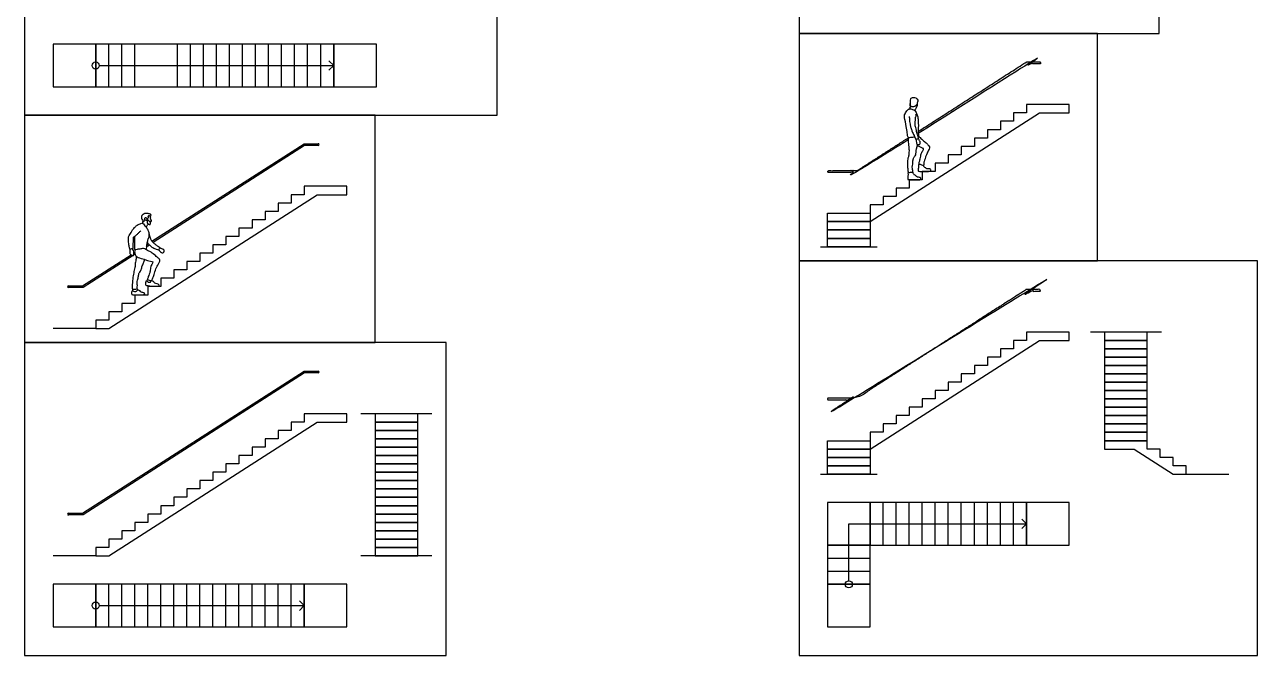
# Model space of a CAD drawing. Header units: millimetres. Extents: x 0.1 to 56.8, y -0.4 to 40.2.
# Drawn here: x 30.33 to 56.78, y 0.09 to 13.61 of the extents above; entities that cross this region are included whole.
import ezdxf

# ---------------------------------------------------------------- set-up
doc = ezdxf.new("R2010")
doc.units = ezdxf.units.MM
for name, color, linetype, true_color in [('AG-BUILDINGS', 7, 'Continuous', 0x66ccff), ('AG-DETAIL-DIAGRAM', 7, 'Continuous', 0xccff66), ('AG-DETAILS', 7, 'Continuous', 0x66ffff), ('AG-DIAGRAM', 7, 'Continuous', 0xfecc66), ('AG-PEOPLE', 7, 'Continuous', 0xfc6666), ('X-VPRT', 6, 'Continuous', 0xff00ff)]:
    doc.layers.add(name, color=color, linetype=linetype, true_color=true_color)

msp = doc.modelspace()

# ---------------------------------------------------------------- linework, layer by layer
at = {"layer": 'AG-BUILDINGS'}
for points in [[(31.858, 12.281), (36.963, 12.281), (36.963, 13.196), (31.858, 13.196)], [(31.858, 7.1), (32.137, 7.1), (36.608, 9.968), (37.243, 9.968), (37.243, 10.148), (36.328, 10.148), (36.328, 9.968), (36.049, 9.968), (36.049, 9.789), (35.769, 9.789), (35.769, 9.61), (35.49, 9.61), (35.49, 9.43), (35.211, 9.43), (35.211, 9.251), (34.931, 9.251), (34.931, 9.072), (34.652, 9.072), (34.652, 8.893), (34.372, 8.893), (34.372, 8.713), (34.093, 8.713), (34.093, 8.534), (33.814, 8.534), (33.814, 8.355), (33.534, 8.355), (33.534, 8.175), (33.255, 8.175), (33.255, 7.996), (32.975, 7.996), (32.975, 7.817), (32.696, 7.817), (32.696, 7.637), (32.417, 7.637), (32.417, 7.458), (32.137, 7.458), (32.137, 7.279), (31.858, 7.279)], [(47.557, 9.39), (47.557, 9.569), (48.471, 9.569), (48.471, 9.39)], [(47.557, 9.211), (47.557, 9.39), (48.471, 9.39), (48.471, 9.211)], [(47.557, 9.031), (47.557, 9.211), (48.471, 9.211), (48.471, 9.031)], [(47.557, 8.852), (47.557, 9.031), (48.471, 9.031), (48.471, 8.852)], [(31.858, 2.223), (32.137, 2.223), (36.608, 5.091), (37.243, 5.091), (37.243, 5.271), (36.328, 5.271), (36.328, 5.091), (36.049, 5.091), (36.049, 4.912), (35.769, 4.912), (35.769, 4.733), (35.49, 4.733), (35.49, 4.554), (35.211, 4.554), (35.211, 4.374), (34.931, 4.374), (34.931, 4.195), (34.652, 4.195), (34.652, 4.016), (34.372, 4.016), (34.372, 3.836), (34.093, 3.836), (34.093, 3.657), (33.814, 3.657), (33.814, 3.478), (33.534, 3.478), (33.534, 3.299), (33.255, 3.299), (33.255, 3.119), (32.975, 3.119), (32.975, 2.94), (32.696, 2.94), (32.696, 2.761), (32.417, 2.761), (32.417, 2.581), (32.137, 2.581), (32.137, 2.402), (31.858, 2.402)], [(37.852, 5.271), (37.852, 5.091), (38.767, 5.091), (38.767, 5.271)], [(37.852, 5.091), (37.852, 4.912), (38.767, 4.912), (38.767, 5.091)], [(37.852, 4.912), (37.852, 4.733), (38.767, 4.733), (38.767, 4.912)], [(37.852, 4.733), (37.852, 4.554), (38.767, 4.554), (38.767, 4.733)], [(37.852, 4.554), (37.852, 4.374), (38.767, 4.374), (38.767, 4.554)], [(47.557, 4.513), (47.557, 4.693), (48.471, 4.693), (48.471, 4.513)], [(47.557, 4.334), (47.557, 4.513), (48.471, 4.513), (48.471, 4.334)], [(54.694, 4.513), (54.415, 4.513), (54.415, 4.693), (53.501, 4.693), (53.501, 4.513), (54.136, 4.513), (54.974, 3.975), (55.253, 3.975), (55.253, 4.155), (54.974, 4.155), (54.974, 4.334), (54.694, 4.334)], [(37.852, 4.374), (37.852, 4.195), (38.767, 4.195), (38.767, 4.374)], [(47.557, 4.155), (47.557, 4.334), (48.471, 4.334), (48.471, 4.155)], [(37.852, 4.195), (37.852, 4.016), (38.767, 4.016), (38.767, 4.195)], [(37.852, 4.016), (37.852, 3.836), (38.767, 3.836), (38.767, 4.016)], [(47.557, 3.975), (47.557, 4.155), (48.471, 4.155), (48.471, 3.975)], [(37.852, 3.836), (37.852, 3.657), (38.767, 3.657), (38.767, 3.836)], [(37.852, 3.657), (37.852, 3.478), (38.767, 3.478), (38.767, 3.657)], [(37.852, 3.478), (37.852, 3.299), (38.767, 3.299), (38.767, 3.478)], [(37.852, 3.299), (37.852, 3.119), (38.767, 3.119), (38.767, 3.299)], [(48.471, 2.451), (48.471, 3.366), (47.557, 3.366), (47.557, 2.451)], [(51.824, 2.451), (51.824, 3.366), (48.471, 3.366), (48.471, 2.451)], [(37.852, 3.119), (37.852, 2.94), (38.767, 2.94), (38.767, 3.119)], [(37.852, 2.94), (37.852, 2.761), (38.767, 2.761), (38.767, 2.94)], [(37.852, 2.761), (37.852, 2.581), (38.767, 2.581), (38.767, 2.761)], [(37.852, 2.581), (37.852, 2.402), (38.767, 2.402), (38.767, 2.581)], [(37.852, 2.402), (37.852, 2.223), (38.767, 2.223), (38.767, 2.402)], [(48.471, 1.613), (48.471, 2.451), (47.557, 2.451), (47.557, 1.613)], [(31.858, 0.699), (36.328, 0.699), (36.328, 1.613), (31.858, 1.613)]]:
    msp.add_lwpolyline(points, close=True, dxfattribs=at)
for points in [[(32.137, 12.281), (32.137, 13.196)], [(32.417, 12.281), (32.417, 13.196)], [(32.696, 12.281), (32.696, 13.196)], [(33.61, 12.281), (33.61, 13.196)], [(33.89, 12.281), (33.89, 13.196)], [(34.169, 12.281), (34.169, 13.196)], [(34.449, 12.281), (34.449, 13.196)], [(34.728, 12.281), (34.728, 13.196)], [(35.007, 12.281), (35.007, 13.196)], [(35.287, 12.281), (35.287, 13.196)], [(35.566, 12.281), (35.566, 13.196)], [(35.846, 12.281), (35.846, 13.196)], [(36.125, 12.281), (36.125, 13.196)], [(36.404, 12.281), (36.404, 13.196)], [(36.684, 12.281), (36.684, 13.196)], [(48.751, 2.451), (48.751, 3.366)], [(49.03, 2.451), (49.03, 3.366)], [(49.31, 2.451), (49.31, 3.366)], [(49.589, 2.451), (49.589, 3.366)], [(49.868, 2.451), (49.868, 3.366)], [(50.148, 2.451), (50.148, 3.366)], [(50.427, 2.451), (50.427, 3.366)], [(50.707, 2.451), (50.707, 3.366)], [(50.986, 2.451), (50.986, 3.366)], [(51.265, 2.451), (51.265, 3.366)], [(51.545, 2.451), (51.545, 3.366)], [(47.557, 2.172), (48.471, 2.172)], [(47.557, 1.893), (48.471, 1.893)], [(32.137, 0.699), (32.137, 1.613)], [(32.417, 0.699), (32.417, 1.613)], [(32.696, 0.699), (32.696, 1.613)], [(32.975, 0.699), (32.975, 1.613)], [(33.255, 0.699), (33.255, 1.613)], [(33.534, 0.699), (33.534, 1.613)], [(33.814, 0.699), (33.814, 1.613)], [(34.093, 0.699), (34.093, 1.613)], [(34.372, 0.699), (34.372, 1.613)], [(34.652, 0.699), (34.652, 1.613)], [(34.931, 0.699), (34.931, 1.613)], [(35.211, 0.699), (35.211, 1.613)], [(35.49, 0.699), (35.49, 1.613)], [(35.769, 0.699), (35.769, 1.613)], [(36.049, 0.699), (36.049, 1.613)]]:
    msp.add_lwpolyline(points, dxfattribs=at)
at = {"layer": 'AG-DETAIL-DIAGRAM'}
msp.add_line((54.72, 7.023), (53.196, 7.023), dxfattribs=at)
for points in [[(31.858, 12.281), (31.858, 13.196), (30.943, 13.196), (30.943, 12.281)], [(37.878, 12.281), (37.878, 13.196), (36.963, 13.196), (36.963, 12.281)], [(52.739, 2.451), (52.739, 3.366), (51.824, 3.366), (51.824, 2.451)], [(31.858, 0.699), (31.858, 1.613), (30.943, 1.613), (30.943, 0.699)], [(37.243, 0.699), (37.243, 1.613), (36.328, 1.613), (36.328, 0.699)], [(48.471, 0.699), (48.471, 1.613), (47.557, 1.613), (47.557, 0.699)]]:
    msp.add_lwpolyline(points, close=True, dxfattribs=at)
at = {"layer": 'AG-DETAILS'}
for p, q in [((31.934, 12.738), (36.963, 12.738)), ((31.934, 1.156), (36.328, 1.156))]:
    msp.add_line(p, q, dxfattribs=at)
for points in [[(36.862, 12.637), (36.963, 12.738), (36.862, 12.84)], [(48.471, 9.39), (52.104, 11.721), (52.739, 11.721), (52.739, 11.9), (51.824, 11.9), (51.824, 11.721), (51.545, 11.721), (51.545, 11.542), (51.265, 11.542), (51.265, 11.362), (50.986, 11.362), (50.986, 11.183), (50.707, 11.183), (50.707, 11.004), (50.427, 11.004), (50.427, 10.824), (50.148, 10.824), (50.148, 10.645), (49.868, 10.645), (49.868, 10.466), (49.589, 10.466), (49.589, 10.287), (49.31, 10.287), (49.31, 10.107), (49.03, 10.107), (49.03, 9.928), (48.751, 9.928), (48.751, 9.749), (48.471, 9.749), (48.471, 9.569)], [(33.065, 8.968), (36.328, 11.062), (36.633, 11.062)], [(36.633, 11.024), (36.339, 11.024), (33.092, 8.94)], [(32.677, 8.719), (32.693, 8.729)], [(33.011, 8.888), (32.944, 8.845)], [(32.951, 8.895), (32.986, 8.917)], [(31.274, 8.014), (31.578, 8.014), (32.617, 8.681)], [(32.66, 8.663), (31.59, 7.976), (31.274, 7.976)], [(32.702, 8.689), (32.671, 8.669)], [(48.471, 4.513), (52.104, 6.844), (52.739, 6.844), (52.739, 7.023), (51.824, 7.023), (51.824, 6.844), (51.545, 6.844), (51.545, 6.665), (51.265, 6.665), (51.265, 6.486), (50.986, 6.486), (50.986, 6.306), (50.707, 6.306), (50.707, 6.127), (50.427, 6.127), (50.427, 5.948), (50.148, 5.948), (50.148, 5.768), (49.868, 5.768), (49.868, 5.589), (49.589, 5.589), (49.589, 5.41), (49.31, 5.41), (49.31, 5.23), (49.03, 5.23), (49.03, 5.051), (48.751, 5.051), (48.751, 4.872), (48.471, 4.872), (48.471, 4.693)], [(31.274, 3.137), (31.578, 3.137), (36.328, 6.185), (36.633, 6.185)], [(36.633, 6.147), (36.339, 6.147), (31.59, 3.099), (31.274, 3.099)], [(51.723, 2.807), (51.824, 2.909), (51.723, 3.01)], [(48.014, 1.689), (48.014, 2.909), (51.824, 2.909)], [(36.227, 1.054), (36.328, 1.156), (36.227, 1.258)]]:
    msp.add_lwpolyline(points, dxfattribs=at)
for points in [[(53.501, 7.023), (53.501, 6.844), (54.415, 6.844), (54.415, 7.023)], [(53.501, 6.844), (53.501, 6.665), (54.415, 6.665), (54.415, 6.844)], [(53.501, 6.665), (53.501, 6.486), (54.415, 6.486), (54.415, 6.665)], [(53.501, 6.486), (53.501, 6.306), (54.415, 6.306), (54.415, 6.486)], [(53.501, 6.306), (53.501, 6.127), (54.415, 6.127), (54.415, 6.306)], [(53.501, 6.127), (53.501, 5.948), (54.415, 5.948), (54.415, 6.127)], [(53.501, 5.948), (53.501, 5.768), (54.415, 5.768), (54.415, 5.948)], [(53.501, 5.768), (53.501, 5.589), (54.415, 5.589), (54.415, 5.768)], [(53.501, 5.589), (53.501, 5.41), (54.415, 5.41), (54.415, 5.589)], [(53.501, 5.41), (53.501, 5.23), (54.415, 5.23), (54.415, 5.41)], [(53.501, 5.23), (53.501, 5.051), (54.415, 5.051), (54.415, 5.23)], [(53.501, 5.051), (53.501, 4.872), (54.415, 4.872), (54.415, 5.051)], [(53.501, 4.872), (53.501, 4.693), (54.415, 4.693), (54.415, 4.872)]]:
    msp.add_lwpolyline(points, close=True, dxfattribs=at)
for centre, radius in [((31.858, 12.738), 0.0762), ((48.014, 1.613), 0.0762), ((31.858, 1.156), 0.0764)]:
    msp.add_circle(centre, radius, dxfattribs=at)
for centre, start, end in [((36.633, 11.043), 270, 90), ((31.274, 7.995), 90, 270), ((36.633, 6.166), 270, 90), ((31.274, 3.118), 90, 270)]:
    msp.add_arc(centre, 0.0191, start, end, dxfattribs=at)
for points, weights, knots in [([(49.503, 11.325), (50.664, 12.07), (51.824, 12.815), (51.977, 12.815), (52.129, 12.815), (52.148, 12.815), (52.148, 12.796), (52.148, 12.776), (52.129, 12.776), (51.982, 12.776), (51.835, 12.776), (50.67, 12.028), (49.504, 11.28)], [1, 1, 1, 1, 1, 0.707106781187, 1, 0.707106781187, 1, 1, 1, 1, 1], [36.490409, 36.490409, 36.490409, 44.208733, 44.208733, 49.490237, 49.490237, 49.588412, 49.588412, 49.686587, 49.686587, 54.774483, 54.774483, 54.798012, 54.798012, 54.798012]), ([(49.288, 11.142), (48.745, 10.794), (48.203, 10.446), (47.88, 10.446), (47.576, 10.446), (47.557, 10.446), (47.557, 10.465), (47.557, 10.484), (47.576, 10.484), (47.874, 10.484), (48.192, 10.484), (48.744, 10.838), (49.295, 11.192)], [1, 1, 1, 1, 1, 0.707106781187, 1, 0.707106781187, 1, 1, 1, 1, 1], [27.754784, 27.754784, 27.754784, 27.765729, 27.765729, 29.849062, 29.849062, 29.947237, 29.947237, 30.045412, 30.045412, 32.128745, 32.128745, 35.798638, 35.798638, 35.798638]), ([(47.576, 5.607), (47.874, 5.607), (48.192, 5.607), (50.008, 6.772), (51.824, 7.938), (51.977, 7.938), (52.129, 7.938), (52.148, 7.938), (52.148, 7.919), (52.148, 7.9), (52.129, 7.9), (51.982, 7.9), (51.835, 7.9), (50.019, 6.734), (48.203, 5.569), (47.88, 5.569), (47.576, 5.569), (47.557, 5.569), (47.557, 5.588), (47.557, 5.607), (47.576, 5.607)], [1, 1, 1, 1, 1, 1, 1, 0.707106781187, 1, 0.707106781187, 1, 1, 1, 1, 1, 1, 1, 0.707106781187, 1, 0.707106781187, 1], [3, 3, 3, 5.083333, 5.083333, 17.163321, 17.163321, 22.444825, 22.444825, 22.543, 22.543, 22.641175, 22.641175, 27.729071, 27.729071, 27.765729, 27.765729, 29.849062, 29.849062, 29.947237, 29.947237, 30.045412, 30.045412, 30.045412])]:
    msp.add_rational_spline(points, weights, degree=2, knots=knots, dxfattribs=at)
at = {"layer": 'AG-DIAGRAM'}
msp.add_line((55.253, 3.975), (56.168, 3.975), dxfattribs=at)
for points in [[(47.405, 8.852), (48.624, 8.852)], [(31.858, 7.1), (30.943, 7.1)], [(39.071, 5.271), (37.547, 5.271)], [(47.405, 3.975), (48.624, 3.975)], [(31.858, 2.223), (30.943, 2.223)], [(39.071, 2.223), (37.547, 2.223)]]:
    msp.add_lwpolyline(points, dxfattribs=at)
at = {"layer": 'AG-PEOPLE'}
for points, knots in [([(49.331, 11.924), (49.328, 11.925), (49.317, 11.927), (49.321, 11.901), (49.322, 11.875), (49.331, 11.873), (49.335, 11.873)], [0, 0, 0, 0, 0.179674, 0.4507212, 0.7378215, 0.9189223, 0.9189223, 0.9189223, 0.9189223]), ([(49.484, 11.915), (49.482, 11.909), (49.471, 11.902), (49.448, 11.878), (49.435, 11.865), (49.406, 11.861), (49.375, 11.861), (49.345, 11.862), (49.333, 11.87), (49.333, 11.899), (49.328, 11.966), (49.322, 12.029), (49.395, 12.053), (49.458, 12.038), (49.492, 12.019), (49.508, 11.977), (49.484, 11.948), (49.487, 11.923), (49.484, 11.915)], [0, 0, 0, 0, 0.244138, 0.572469, 0.818652, 1.116522, 1.449508, 1.760054, 1.951961, 2.242851, 2.724785, 3.150658, 3.611848, 4.075168, 4.424715, 4.778143, 5.120078, 5.439549, 5.439549, 5.439549, 5.439549]), ([(49.464, 11.866), (49.477, 11.864), (49.484, 11.882), (49.492, 11.905), (49.485, 11.92)], [0, 0, 0, 0, 0.458704, 1.035296, 1.035296, 1.035296, 1.035296]), ([(49.427, 11.207), (49.419, 11.204), (49.403, 11.197), (49.356, 11.196), (49.316, 11.187), (49.29, 11.191), (49.275, 11.215), (49.266, 11.301), (49.251, 11.429), (49.207, 11.619), (49.203, 11.675), (49.258, 11.769), (49.29, 11.801), (49.321, 11.808), (49.364, 11.81), (49.401, 11.783), (49.435, 11.774), (49.464, 11.727), (49.489, 11.654), (49.503, 11.585), (49.507, 11.403), (49.5, 11.265), (49.513, 11.235), (49.501, 11.226), (49.496, 11.223)], [0, 0, 0, 0, 0.286717, 0.678047, 1.050195, 1.324891, 1.603142, 2.114261, 2.798652, 3.587876, 4.023864, 4.603509, 4.98415, 5.296997, 5.667092, 6.046234, 6.375206, 6.789364, 7.28798, 7.768699, 8.552911, 9.229008, 9.531888, 9.682706, 9.682706, 9.682706, 9.682706]), ([(49.309, 11.647), (49.311, 11.636), (49.313, 11.612), (49.316, 11.536), (49.326, 11.481), (49.34, 11.406), (49.357, 11.371), (49.381, 11.301), (49.402, 11.261), (49.424, 11.213), (49.442, 11.171), (49.449, 11.158), (49.466, 11.161), (49.492, 11.17), (49.511, 11.173), (49.51, 11.191), (49.497, 11.217), (49.488, 11.256), (49.471, 11.303), (49.463, 11.346), (49.452, 11.407), (49.434, 11.441), (49.435, 11.477), (49.438, 11.528), (49.443, 11.599), (49.442, 11.618), (49.452, 11.638), (49.459, 11.671), (49.455, 11.688), (49.452, 11.696)], [0, 0, 0, 0, 0.341506, 0.830231, 1.277615, 1.765013, 2.135586, 2.616527, 3.012633, 3.432884, 3.81797, 4.012006, 4.233248, 4.542319, 4.774244, 4.990084, 5.299206, 5.662921, 6.064875, 6.45071, 6.901067, 7.24835, 7.578324, 8.001059, 8.482009, 8.729605, 8.989627, 9.322068, 9.610492, 9.610492, 9.610492, 9.610492]), ([(49.31, 11.805), (49.316, 11.811), (49.327, 11.823), (49.337, 11.852), (49.339, 11.867)], [0, 0, 0, 0, 0.2866163, 0.6681192, 0.6681192, 0.6681192, 0.6681192]), ([(49.433, 11.769), (49.434, 11.778), (49.437, 11.797), (49.464, 11.82), (49.471, 11.849), (49.473, 11.863)], [0, 0, 0, 0, 0.294711, 0.627698, 1.005211, 1.005211, 1.005211, 1.005211]), ([(49.291, 11.194), (49.289, 11.172), (49.284, 11.128), (49.301, 10.996), (49.308, 10.911), (49.3, 10.862), (49.304, 10.834), (49.296, 10.793), (49.274, 10.728), (49.267, 10.597), (49.279, 10.512), (49.285, 10.461), (49.287, 10.442), (49.316, 10.444), (49.357, 10.452), (49.392, 10.453), (49.383, 10.488), (49.375, 10.534), (49.375, 10.593), (49.393, 10.656), (49.387, 10.72), (49.402, 10.737), (49.406, 10.766), (49.426, 10.783), (49.455, 10.825), (49.452, 10.88), (49.475, 10.988), (49.487, 11.043)], [0, 0, 0, 0, 0.468091, 1.127601, 1.66488, 2.053794, 2.352181, 2.708921, 3.186787, 3.844348, 4.389306, 4.788854, 5.003994, 5.281502, 5.675911, 5.968542, 6.264567, 6.664889, 7.104419, 7.576911, 8.021733, 8.288064, 8.580332, 8.869566, 9.261625, 9.683737, 10.42626, 10.42626, 10.42626, 10.42626]), ([(49.452, 11.16), (49.453, 11.152), (49.454, 11.136), (49.467, 11.09), (49.469, 11.062), (49.473, 11.046), (49.494, 11.04), (49.531, 11.043), (49.543, 11.062), (49.549, 11.111), (49.53, 11.125), (49.521, 11.148), (49.511, 11.165), (49.505, 11.173)], [0, 0, 0, 0, 0.279054, 0.674285, 0.982005, 1.19995, 1.453237, 1.793196, 2.056409, 2.442884, 2.708007, 2.986988, 3.302285, 3.302285, 3.302285, 3.302285]), ([(49.503, 11.228), (49.51, 11.225), (49.526, 11.219), (49.541, 11.188), (49.579, 11.155), (49.655, 11.095), (49.709, 11.041), (49.751, 10.999), (49.737, 10.935), (49.689, 10.866), (49.637, 10.705), (49.625, 10.666), (49.622, 10.614), (49.616, 10.585), (49.58, 10.601), (49.553, 10.62), (49.518, 10.617), (49.525, 10.669), (49.545, 10.733), (49.565, 10.852), (49.586, 10.89), (49.626, 10.947), (49.604, 10.964), (49.577, 10.971), (49.522, 11.001), (49.495, 11.012), (49.481, 11.017)], [0, 0, 0, 0, 0.273795, 0.596032, 1.000099, 1.568951, 2.081337, 2.495734, 2.921373, 3.466915, 4.153622, 4.532895, 4.939661, 5.207485, 5.529399, 5.870081, 6.160878, 6.523203, 7.016148, 7.572917, 7.974511, 8.417642, 8.662774, 8.969601, 9.422522, 9.805337, 9.805337, 9.805337, 9.805337]), ([(49.529, 10.621), (49.523, 10.621), (49.508, 10.618), (49.507, 10.595), (49.505, 10.546), (49.503, 10.509), (49.496, 10.48), (49.517, 10.466), (49.575, 10.467), (49.686, 10.464), (49.743, 10.47), (49.775, 10.478), (49.77, 10.5), (49.76, 10.526), (49.725, 10.521), (49.686, 10.521), (49.665, 10.544), (49.626, 10.561), (49.623, 10.585), (49.617, 10.591), (49.615, 10.593)], [0, 0, 0, 0, 0.239802, 0.497329, 0.900485, 1.26431, 1.553878, 1.803068, 2.234404, 2.849235, 3.291548, 3.58006, 3.823294, 4.103558, 4.426307, 4.778147, 5.094912, 5.457374, 5.722147, 5.909825, 5.909825, 5.909825, 5.909825]), ([(49.289, 10.446), (49.281, 10.436), (49.285, 10.397), (49.281, 10.34), (49.274, 10.304), (49.281, 10.292), (49.323, 10.286), (49.415, 10.29), (49.529, 10.286), (49.564, 10.292), (49.558, 10.32), (49.55, 10.34), (49.504, 10.339), (49.465, 10.354), (49.441, 10.387), (49.408, 10.393), (49.397, 10.432), (49.394, 10.448), (49.385, 10.457)], [0, 0, 0, 0, 0.387403, 0.871213, 1.223189, 1.406624, 1.769322, 2.372873, 3.0269, 3.33602, 3.624173, 3.887672, 4.279402, 4.673585, 5.046184, 5.379004, 5.746403, 6.018301, 6.018301, 6.018301, 6.018301]), ([(32.947, 9.415), (32.943, 9.414), (32.935, 9.41), (32.914, 9.426), (32.911, 9.451), (32.914, 9.476), (32.937, 9.478), (32.948, 9.465), (32.961, 9.442), (32.959, 9.411), (32.958, 9.383), (32.96, 9.366), (32.972, 9.352), (32.981, 9.34), (33.005, 9.326), (33.027, 9.324), (33.033, 9.343), (33.03, 9.356), (33.025, 9.361), (33.036, 9.373), (33.034, 9.379), (33.043, 9.391), (33.037, 9.397), (33.022, 9.396), (33.002, 9.392), (32.985, 9.42), (32.974, 9.452), (32.979, 9.476), (32.997, 9.484), (32.985, 9.501), (32.986, 9.514), (32.998, 9.523), (33.013, 9.52), (33.028, 9.506), (33.039, 9.514), (33.047, 9.53), (33.041, 9.546), (33.023, 9.555), (33, 9.557), (32.971, 9.57), (32.941, 9.565), (32.915, 9.571), (32.895, 9.561), (32.881, 9.549), (32.867, 9.54), (32.844, 9.524), (32.834, 9.479), (32.85, 9.447), (32.867, 9.407), (32.869, 9.392), (32.881, 9.391), (32.9, 9.4), (32.901, 9.42), (32.909, 9.441), (32.912, 9.452)], [0, 0, 0, 0, 0.18769, 0.461369, 0.752581, 1.019125, 1.257244, 1.483394, 1.771833, 2.096056, 2.399777, 2.631705, 2.869394, 3.088997, 3.394458, 3.642982, 3.875168, 4.07895, 4.217796, 4.429601, 4.575308, 4.777514, 4.918645, 5.13805, 5.380038, 5.688965, 6.030192, 6.299206, 6.517476, 6.753666, 6.954079, 7.160726, 7.3801, 7.621313, 7.807899, 8.0468, 8.270892, 8.516421, 8.795735, 9.110414, 9.427015, 9.718792, 9.981644, 10.223257, 10.457182, 10.752729, 11.123316, 11.476532, 11.853037, 12.057236, 12.234799, 12.479695, 12.728502, 13.064856, 13.064856, 13.064856, 13.064856]), ([(32.823, 9.192), (32.807, 9.178), (32.775, 9.15), (32.735, 9.105), (32.683, 9.062), (32.662, 9.049), (32.66, 9.026), (32.66, 8.957), (32.656, 8.89), (32.649, 8.844), (32.658, 8.814), (32.645, 8.807), (32.612, 8.803), (32.588, 8.799), (32.586, 8.825), (32.565, 8.897), (32.564, 8.997), (32.562, 9.082), (32.59, 9.113), (32.649, 9.215), (32.7, 9.274), (32.748, 9.319), (32.792, 9.338), (32.828, 9.351), (32.87, 9.359), (32.897, 9.321), (32.931, 9.284), (32.951, 9.263), (32.955, 9.243), (32.981, 9.203), (33.008, 9.142), (32.995, 9.044), (32.964, 8.976), (32.96, 8.927), (32.945, 8.876), (32.944, 8.82), (32.938, 8.787), (32.91, 8.814), (32.86, 8.816), (32.824, 8.802), (32.781, 8.799), (32.749, 8.794), (32.691, 8.783), (32.699, 8.819), (32.698, 8.883), (32.7, 9.014), (32.697, 9.061), (32.696, 9.074)], [0, 0, 0, 0, 0.454718, 0.909918, 1.378745, 1.647772, 1.897805, 2.376046, 2.85675, 3.250057, 3.544148, 3.734547, 4.074236, 4.327919, 4.577528, 5.06918, 5.664181, 6.170858, 6.53502, 7.149499, 7.670563, 8.126276, 8.516532, 8.875685, 9.223422, 9.601348, 10.016656, 10.313258, 10.564365, 10.949049, 11.416846, 11.981086, 12.478077, 12.870478, 13.288971, 13.730287, 13.996865, 14.296654, 14.702008, 15.063415, 15.426394, 15.778589, 16.166649, 16.441522, 16.912485, 17.615328, 17.880702, 17.880702, 17.880702, 17.880702]), ([(32.86, 9.354), (32.864, 9.359), (32.871, 9.371), (32.872, 9.386), (32.872, 9.393)], [0, 0, 0, 0, 0.2559946, 0.5213769, 0.5213769, 0.5213769, 0.5213769]), ([(32.945, 9.268), (32.947, 9.275), (32.952, 9.29), (32.968, 9.319), (32.978, 9.333), (32.984, 9.339)], [0, 0, 0, 0, 0.277343, 0.6021029, 0.8950225, 0.8950225, 0.8950225, 0.8950225]), ([(33.04, 9.394), (33.046, 9.398), (33.055, 9.399), (33.058, 9.407), (33.056, 9.417), (33.044, 9.427), (33.034, 9.44), (33.035, 9.453), (33.039, 9.463), (33.033, 9.489), (33.032, 9.502), (33.03, 9.509)], [0, 0, 0, 0, 0.206477, 0.370525, 0.56176, 0.80214, 1.044338, 1.250156, 1.456097, 1.763272, 2.042931, 2.042931, 2.042931, 2.042931]), ([(32.963, 8.956), (32.972, 8.938), (32.993, 8.903), (33.043, 8.859), (33.119, 8.809), (33.154, 8.804), (33.203, 8.781), (33.213, 8.788), (33.225, 8.814), (33.246, 8.83), (33.202, 8.846), (33.158, 8.888), (33.109, 8.921), (33.059, 8.972), (33.049, 9), (33.035, 9.037), (33.013, 9.094), (33.001, 9.123)], [0, 0, 0, 0, 0.437403, 0.917103, 1.452059, 1.810807, 2.209866, 2.386386, 2.695597, 2.937064, 3.273036, 3.731282, 4.183641, 4.657723, 4.961658, 5.315046, 5.87176, 5.87176, 5.87176, 5.87176]), ([(32.594, 8.802), (32.593, 8.79), (32.591, 8.767), (32.59, 8.72), (32.594, 8.698), (32.622, 8.676), (32.674, 8.651), (32.675, 8.706), (32.682, 8.749), (32.656, 8.79), (32.652, 8.803), (32.649, 8.81)], [0, 0, 0, 0, 0.347525, 0.732706, 0.996578, 1.344053, 1.719681, 2.08147, 2.472822, 2.855007, 3.120924, 3.120924, 3.120924, 3.120924]), ([(32.702, 8.79), (32.696, 8.774), (32.688, 8.74), (32.705, 8.663), (32.766, 8.616), (32.904, 8.588), (32.956, 8.555), (33.085, 8.538), (33.089, 8.519), (33.076, 8.497), (33.035, 8.429), (33.024, 8.325), (33.01, 8.265), (32.984, 8.211), (32.982, 8.183), (32.961, 8.15), (32.987, 8.143), (33.021, 8.129), (33.046, 8.124), (33.053, 8.125)], [0, 0, 0, 0, 0.40879, 0.894542, 1.392481, 2.054335, 2.548333, 3.17077, 3.370528, 3.644174, 4.152632, 4.675129, 5.129667, 5.562393, 5.876596, 6.188068, 6.435885, 6.826619, 7.035998, 7.035998, 7.035998, 7.035998]), ([(33.066, 8.131), (33.069, 8.135), (33.072, 8.157), (33.1, 8.216), (33.106, 8.258), (33.15, 8.387), (33.204, 8.479), (33.234, 8.543), (33.232, 8.589), (33.173, 8.628), (33.096, 8.7), (33.004, 8.762), (32.947, 8.779), (32.94, 8.792), (32.937, 8.796)], [7.227204, 7.227204, 7.227204, 7.227204, 7.45157, 7.921529, 8.304604, 8.9074, 9.518007, 9.987447, 10.341543, 10.801916, 11.405612, 12.017647, 12.438611, 12.678555, 12.678555, 12.678555, 12.678555]), ([(33.211, 8.788), (33.215, 8.783), (33.223, 8.774), (33.249, 8.738), (33.284, 8.72), (33.312, 8.725), (33.323, 8.743), (33.331, 8.758), (33.327, 8.783), (33.302, 8.799), (33.276, 8.804), (33.249, 8.817), (33.236, 8.825)], [0, 0, 0, 0, 0.247037, 0.623328, 0.98263, 1.268593, 1.516813, 1.758767, 2.040699, 2.330363, 2.652636, 3.036167, 3.036167, 3.036167, 3.036167]), ([(32.729, 8.648), (32.727, 8.629), (32.725, 8.591), (32.704, 8.5), (32.705, 8.405), (32.683, 8.354), (32.675, 8.288), (32.653, 8.227), (32.649, 8.086), (32.633, 7.962), (32.642, 7.944), (32.682, 7.938), (32.755, 7.939), (32.746, 7.971), (32.756, 8.023), (32.741, 8.064), (32.759, 8.16), (32.781, 8.232), (32.779, 8.277), (32.834, 8.343), (32.847, 8.421), (32.886, 8.505), (32.901, 8.555), (32.908, 8.58)], [0, 0, 0, 0, 0.426628, 0.984149, 1.53898, 1.9636, 2.416828, 2.873341, 3.573791, 4.205856, 4.418855, 4.783297, 5.236529, 5.51324, 5.924358, 6.300841, 6.862016, 7.363108, 7.736, 8.246642, 8.761179, 9.308109, 9.817616, 9.817616, 9.817616, 9.817616]), ([(32.652, 7.908), (32.653, 7.915), (32.654, 7.925), (32.655, 7.938), (32.655, 7.943)], [0, 0, 0, 0, 0.2693761, 0.4010301, 0.4010301, 0.4010301, 0.4010301]), ([(32.956, 8.119), (32.951, 8.122), (32.94, 8.124), (32.932, 8.087), (32.926, 8.03), (32.959, 8.012), (33.097, 7.994), (33.184, 7.997), (33.213, 7.999), (33.21, 8.023), (33.212, 8.048), (33.166, 8.061), (33.116, 8.075), (33.078, 8.124), (33.055, 8.138), (33.046, 8.102), (33.016, 8.086), (32.985, 8.091), (32.965, 8.113), (32.956, 8.119)], [0, 0, 0, 0, 0.205117, 0.536098, 0.957117, 1.273231, 1.955353, 2.505919, 2.761547, 3.013729, 3.278861, 3.644271, 4.070946, 4.522124, 4.761893, 5.073047, 5.395069, 5.70658, 6.061882, 6.061882, 6.061882, 6.061882]), ([(32.956, 8.119), (32.959, 8.126), (32.967, 8.14), (32.971, 8.146), (32.972, 8.149)], [0, 0, 0, 0, 0.2827893, 0.461336, 0.461336, 0.461336, 0.461336]), ([(32.72, 7.892), (32.711, 7.888), (32.689, 7.891), (32.653, 7.908), (32.641, 7.912), (32.633, 7.885), (32.635, 7.843), (32.638, 7.814), (32.706, 7.818), (32.8, 7.816), (32.901, 7.816), (32.902, 7.833), (32.901, 7.851), (32.897, 7.868), (32.863, 7.878), (32.831, 7.88), (32.799, 7.909), (32.77, 7.939), (32.747, 7.916), (32.73, 7.896), (32.72, 7.892)], [0, 0, 0, 0, 0.320549, 0.683973, 0.85469, 1.130047, 1.515206, 1.781665, 2.209839, 2.81133, 3.352942, 3.539645, 3.780334, 4.008437, 4.329974, 4.660839, 5.026036, 5.363676, 5.654092, 6.00599, 6.00599, 6.00599, 6.00599])]:
    msp.add_open_spline(points, degree=3, knots=knots, dxfattribs=at)
msp.add_open_spline([(32.746, 7.947), (32.75, 7.941), (32.755, 7.934), (32.761, 7.928)], degree=3, dxfattribs=at)
at = {"layer": 'X-VPRT'}
for points in [[(46.947, 13.424), (54.669, 13.424), (54.669, 21.603), (46.947, 21.603)], [(30.334, 11.672), (40.468, 11.672), (40.468, 18.377), (30.334, 18.377)], [(46.947, 8.547), (53.348, 8.547), (53.348, 13.424), (46.947, 13.424)], [(30.334, 6.795), (37.852, 6.795), (37.852, 11.672), (30.334, 11.672)], [(46.947, 0.089), (56.777, 0.089), (56.777, 8.547), (46.947, 8.547)], [(30.334, 0.089), (39.376, 0.089), (39.376, 6.795), (30.334, 6.795)]]:
    msp.add_lwpolyline(points, close=True, dxfattribs=at)

doc.saveas('drawing.dxf')
